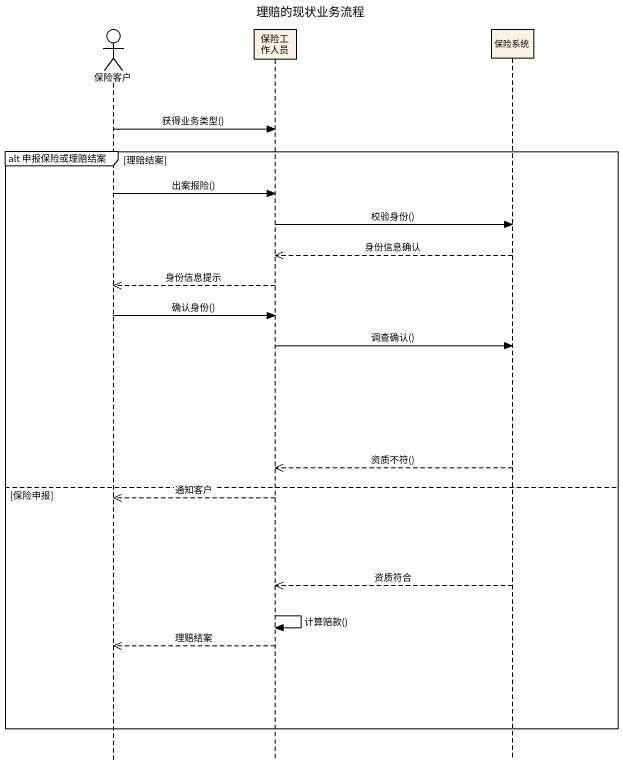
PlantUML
@startuml
title 理赔的现状业务流程
hide footbox
actor 保险客户
participant 保险工作人员
participant 保险系统

保险客户 -> 保险工作人员 : 获得业务类型()
group alt 申报保险或理赔结案 [理赔结案]
  保险客户 -> 保险工作人员 : 出案报险()
  保险工作人员 -> 保险系统 : 校验身份()
  保险系统 -->> 保险工作人员 : 身份信息确认
  保险工作人员 -->> 保险客户 : 身份信息提示
  保险客户 -> 保险工作人员 : 确认身份()
  保险工作人员 -> 保险系统 : 调查确认()
  保险系统 -->> 保险工作人员 : 资质不符()
else 保险申报
  保险工作人员 -->> 保险客户 : 通知客户
  保险系统 -->> 保险工作人员 : 资质符合
  保险工作人员 -> 保险工作人员 : 计算赔款()
  保险工作人员 -->> 保险客户 : 理赔结案
end
@enduml
